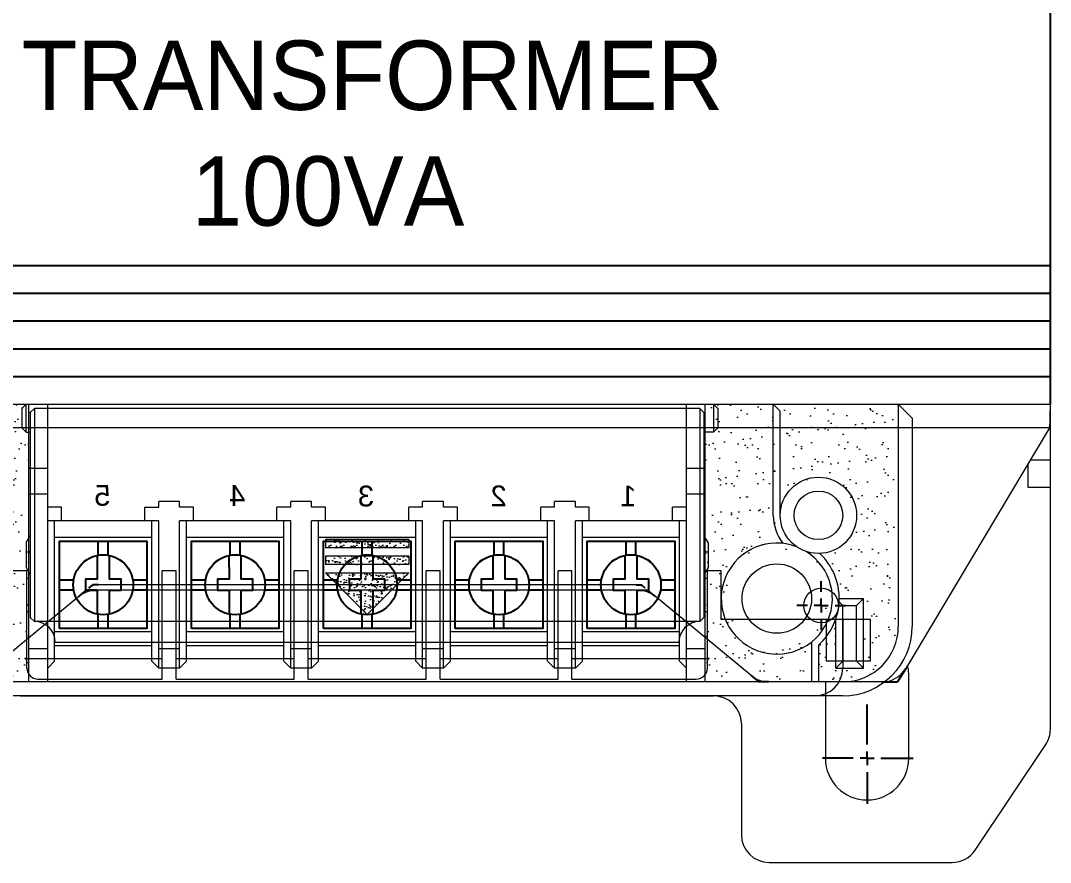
# Model space of a CAD drawing. Header units: millimetres. Extents: x 24815 to 36799, y -9299 to 5469.
# Drawn here: x 35222 to 35296.2, y 2756.4 to 2817 of the extents above; entities that cross this region are included whole.
import ezdxf

# ---------------------------------------------------------------- set-up
doc = ezdxf.new("R2010")
doc.units = ezdxf.units.MM
doc.layers.add('SLD-0', color=7, linetype='Continuous')
doc.styles.add('H', font='')
doc.styles.get("Standard").update_dxf_attribs({"font": 'ISOCP.SHX', "bigfont": 'WHGTXT.SHX'})
doc.styles.get('H').set_extended_font_data('Dotum')

# ---------------------------------------------------------------- blocks, each defined once
blk = doc.blocks.new('SW_CENTERMARKSYMBOL_8')
at = {"layer": 'SLD-0', "color": 0}
for p, q in [((0, 0.667), (0, 2.589)), ((-0.667, 0), (-2.14, 0)), ((0, 0), (-0.333, 0)), ((0, 0), (0, 0.333)), ((0, 0), (0, -0.333)), ((0, 0), (0.333, 0)), ((0.667, 0), (2.215, 0)), ((0, -0.667), (0, -2.186))]:
    blk.add_line(p, q, dxfattribs=at)
blk = doc.blocks.new('SW_CENTERMARKSYMBOL_6')
at = {"layer": 'SLD-0', "color": 0}
for p, q in [((0, 0.667), (0, 1.167)), ((-0.667, 0), (-1.167, 0)), ((0, 0), (-0.333, 0)), ((0, 0), (0, 0.333)), ((0, 0), (0, -0.333)), ((0, 0), (0.333, 0)), ((0.667, 0), (1.167, 0)), ((0, -0.667), (0, -1.167))]:
    blk.add_line(p, q, dxfattribs=at)

msp = doc.modelspace()

# ---------------------------------------------------------------- hatches: boundary and pattern name
at = {"lineweight": 13}
h = msp.add_hatch(dxfattribs=at)
h.set_pattern_fill('AR-SAND', color=256, angle=-180, style=0)
h.set_pattern_definition([(142.5, (32663.6154, 3928.604), (0.0629934, 1.9268238), [0, -1.52, 0, -1.7, 0, -1.625]), (172.5, (32663.6154, 3928.604), (-1.7697767, 2.822146), [0, -0.82, 0, -1.37, 0, -0.525]), (212.5, (32664.8454, 3928.604), (-3.1141419, 0.0056591), [0, -0.5, 0, -1.8, 0, -2.35]), (222.5, (32664.8454, 3928.604), (-3.0061266, 0.8776756), [0, -0.25, 0, -1.18, 0, -1.35])])
h.paths.add_polyline_path([(35208.74, 2784.007), (35214.364, 2784.007, 0.400349), (35211.84, 2781.36, 0.414214), (35214.49, 2778.71, 0.213263), (35212.993, 2775.36), (35211.24, 2775.36), (35211.24, 2775.356), (35208.74, 2775.356)])
h.paths.add_polyline_path([(35208.74, 2789.36), (35217.14, 2789.36), (35217.14, 2784.008), (35214.616, 2784.007, 0.023763), (35214.364, 2784.007), (35208.74, 2784.007)])
h.paths.add_polyline_path([(35214.616, 2784.007), (35217.14, 2784.008), (35217.14, 2781.36, 0.400378)], flags=17)
h.paths.add_polyline_path([(35208.74, 2773.36), (35208.74, 2775.356), (35211.24, 2775.356), (35211.24, 2770.36), (35213.24, 2770.36), (35213.24, 2773.891, 0.127566), (35214.49, 2772.01), (35214.49, 2769.36), (35212.74, 2769.36, -0.414214)])
h.paths.add_polyline_path([(35214.99, 2772.242, -0.227278), (35213.493, 2775.356), (35213.99, 2775.356, 0.998713), (35220.99, 2775.356), (35222.64, 2775.356), (35222.64, 2769.36), (35214.99, 2769.36)])
h.paths.add_polyline_path([(35213.99, 2775.356), (35213.493, 2775.356, -0.202016), (35214.695, 2778.217, 0.395316), (35217.64, 2781.36), (35217.64, 2784.008), (35222.64, 2784.008), (35222.64, 2781.36), (35222.64, 2775.356), (35220.99, 2775.356, 1.001289)])
h.paths.add_polyline_path([(35217.64, 2789.36), (35222.64, 2789.36), (35222.64, 2784.01), (35217.64, 2784.01)])
h = msp.add_hatch(dxfattribs=at)
h.set_pattern_fill('AR-SAND', color=256, angle=-180, style=0)
h.set_pattern_definition([(37.5, (37830.3654, 3928.604), (-0.0629934, 1.9268238), [0, -1.52, 0, -1.7, 0, -1.625]), (7.5, (37830.3654, 3928.604), (1.7697767, 2.822146), [0, -0.82, 0, -1.37, 0, -0.525]), (327.5, (37829.1354, 3928.604), (3.1141419, 0.0056591), [0, -0.5, 0, -1.8, 0, -2.35]), (317.5, (37829.1354, 3928.604), (3.0061266, 0.8776756), [0, -0.25, 0, -1.18, 0, -1.35])])
h.paths.add_polyline_path([(35285.24, 2784.007), (35279.616, 2784.007, -0.400349), (35282.14, 2781.36, -0.414214), (35279.49, 2778.71, -0.213263), (35280.987, 2775.36), (35282.74, 2775.36), (35282.74, 2775.356), (35285.24, 2775.356)])
h.paths.add_polyline_path([(35285.24, 2789.36), (35276.84, 2789.36), (35276.84, 2784.008), (35279.365, 2784.007, -0.023763), (35279.616, 2784.007), (35285.24, 2784.007)])
h.paths.add_polyline_path([(35279.365, 2784.007), (35276.84, 2784.008), (35276.84, 2781.36, -0.400378)], flags=17)
h.paths.add_polyline_path([(35285.24, 2773.36), (35285.24, 2775.356), (35282.74, 2775.356), (35282.74, 2770.36), (35280.74, 2770.36), (35280.74, 2773.891, -0.127566), (35279.49, 2772.01), (35279.49, 2769.36), (35281.24, 2769.36, 0.414214)])
h.paths.add_polyline_path([(35278.99, 2772.242, 0.227278), (35280.487, 2775.356), (35279.99, 2775.356, -0.998713), (35272.99, 2775.356), (35271.34, 2775.356), (35271.34, 2769.36), (35278.99, 2769.36)])
h.paths.add_polyline_path([(35279.99, 2775.356), (35280.487, 2775.356, 0.202016), (35279.286, 2778.217, -0.395316), (35276.34, 2781.36), (35276.34, 2784.008), (35271.34, 2784.008), (35271.34, 2781.36), (35271.34, 2775.356), (35272.99, 2775.356, -1.001289)])
h.paths.add_polyline_path([(35276.34, 2789.36), (35271.34, 2789.36), (35271.34, 2784.01), (35276.34, 2784.01)])
h = msp.add_hatch(dxfattribs=at)
h.set_pattern_fill('AR-SAND', color=256, scale=0.3, angle=-180, style=0)
h.set_pattern_definition([(142.5, (32675.88833, 4160.94817), (0.01889801, 0.57804713), [0, -0.456, 0, -0.51, 0, -0.4875]), (172.5, (32675.8883, 4160.9482), (-0.53093301, 0.84664382), [0, -0.246, 0, -0.411, 0, -0.1575]), (212.5, (32676.25733, 4160.94817), (-0.93424256, 0.00169772), [0, -0.15, 0, -0.54, 0, -0.705]), (222.5, (32676.2573, 4160.9482), (-0.90183798, 0.26330267), [0, -0.075, 0, -0.354, 0, -0.405])])
h.paths.add_polyline_path([(35243.99, 2778.41), (35249.99, 2778.41), (35249.99, 2777.81), (35243.99, 2777.81)])
h.paths.add_polyline_path([(35243.99, 2779.61), (35249.99, 2779.61), (35249.99, 2779.01), (35243.99, 2779.01)])
h = msp.add_hatch(dxfattribs=at)
h.set_pattern_fill('AR-SAND', color=256, scale=0.3, angle=-180, style=0)
h.set_pattern_definition([(142.5, (32676.2033, 4160.2993), (0.01889801, 0.57804713), [0, -0.456, 0, -0.51, 0, -0.4875]), (172.5, (32676.2033, 4160.2993), (-0.53093301, 0.84664382), [0, -0.246, 0, -0.411, 0, -0.1575]), (212.5, (32676.5723, 4160.2993), (-0.93424256, 0.00169772), [0, -0.15, 0, -0.54, 0, -0.705]), (222.5, (32676.5723, 4160.2993), (-0.90183798, 0.26330267), [0, -0.075, 0, -0.354, 0, -0.405])])
h.paths.add_polyline_path([(35246.99, 2774.21), (35249.99, 2777.21), (35243.99, 2777.21)])

# ---------------------------------------------------------------- linework, layer by layer
for p, q in [((35296.19, 2789.36, 0), (35296.19, 2828.36, 0)), ((35197.79, 2799.36, 0), (35296.19, 2799.36, 0)), ((35197.79, 2797.36, 0), (35296.19, 2797.36, 0)), ((35197.79, 2795.36, 0), (35296.19, 2795.36, 0)), ((35197.79, 2793.36, 0), (35296.19, 2793.36, 0)), ((35197.79, 2791.36, 0), (35296.19, 2791.36, 0)), ((35227.635, 2778.49, 0), (35227.635, 2779.51, 0)), ((35228.346, 2778.49, 0), (35228.346, 2779.51, 0)), ((35237.135, 2778.49, 0), (35237.135, 2779.51, 0)), ((35237.846, 2778.49, 0), (35237.846, 2779.51, 0)), ((35246.635, 2778.49, 0), (35246.635, 2779.51, 0)), ((35247.346, 2778.49, 0), (35247.346, 2779.51, 0)), ((35256.135, 2778.49, 0), (35256.135, 2779.51, 0)), ((35256.846, 2778.49, 0), (35256.846, 2779.51, 0)), ((35265.635, 2778.49, 0), (35265.635, 2779.51, 0)), ((35266.346, 2778.49, 0), (35266.346, 2779.51, 0)), ((35224.84, 2776.716, 0), (35225.861, 2776.716, 0)), ((35226.958, 2776.113, 0), (35227.24, 2776.36, 0)), ((35227.616, 2776.36, 0), (35227.24, 2776.36, 0)), ((35230.12, 2776.716, 0), (35231.14, 2776.716, 0)), ((35234.34, 2776.716, 0), (35235.361, 2776.716, 0)), ((35239.62, 2776.716, 0), (35240.64, 2776.716, 0)), ((35243.84, 2776.716, 0), (35244.861, 2776.716, 0)), ((35249.12, 2776.716, 0), (35250.14, 2776.716, 0)), ((35253.34, 2776.716, 0), (35254.361, 2776.716, 0)), ((35258.62, 2776.716, 0), (35259.64, 2776.716, 0)), ((35262.84, 2776.716, 0), (35263.861, 2776.716, 0)), ((35266.365, 2776.36, 0), (35266.74, 2776.36, 0)), ((35267.023, 2776.113, 0), (35266.74, 2776.36, 0)), ((35268.12, 2776.716, 0), (35269.14, 2776.716, 0)), ((35224.84, 2776.005, 0), (35225.861, 2776.005, 0)), ((35226.236, 2775.503, 0), (35226.79, 2775.96, 0)), ((35226.236, 2775.503, 0), (35226.79, 2775.96, 0)), ((35227.509, 2775.96, 0), (35226.79, 2775.96, 0)), ((35227.509, 2775.96, 0), (35226.79, 2775.96, 0)), ((35230.12, 2776.005, 0), (35231.14, 2776.005, 0)), ((35234.34, 2776.005, 0), (35235.361, 2776.005, 0)), ((35239.62, 2776.005, 0), (35240.64, 2776.005, 0)), ((35243.84, 2776.005, 0), (35244.861, 2776.005, 0)), ((35249.12, 2776.005, 0), (35250.14, 2776.005, 0)), ((35253.34, 2776.005, 0), (35254.361, 2776.005, 0)), ((35258.62, 2776.005, 0), (35259.64, 2776.005, 0)), ((35262.84, 2776.005, 0), (35263.861, 2776.005, 0)), ((35266.472, 2775.96, 0), (35267.19, 2775.96, 0)), ((35266.472, 2775.96, 0), (35267.19, 2775.96, 0)), ((35267.745, 2775.503, 0), (35267.19, 2775.96, 0)), ((35267.745, 2775.503, 0), (35267.19, 2775.96, 0)), ((35268.12, 2776.005, 0), (35269.14, 2776.005, 0)), ((35227.635, 2773.21, 0), (35227.635, 2774.231, 0)), ((35228.346, 2773.21, 0), (35228.346, 2774.231, 0)), ((35237.135, 2773.21, 0), (35237.135, 2774.231, 0)), ((35237.846, 2773.21, 0), (35237.846, 2774.231, 0)), ((35246.635, 2773.21, 0), (35246.635, 2774.231, 0)), ((35247.346, 2773.21, 0), (35247.346, 2774.231, 0)), ((35256.135, 2773.21, 0), (35256.135, 2774.231, 0)), ((35256.846, 2773.21, 0), (35256.846, 2774.231, 0)), ((35265.635, 2773.21, 0), (35265.635, 2774.231, 0)), ((35266.346, 2773.21, 0), (35266.346, 2774.231, 0)), ((35285.773, 2770.334, 0), (35285.19, 2769.36, 0)), ((35285.773, 2770.334, 0), (35285.19, 2769.36, 0)), ((35274.636, 2769.818, 0), (35275.19, 2769.36, 0)), ((35274.636, 2769.818, 0), (35275.19, 2769.36, 0)), ((35275.909, 2769.36, 0), (35275.19, 2769.36, 0)), ((35275.909, 2769.36, 0), (35275.19, 2769.36, 0)), ((35284.056, 2769.36, 0), (35285.19, 2769.36, 0)), ((35284.056, 2769.36, 0), (35285.19, 2769.36, 0))]:
    msp.add_line(p, q)
at = {"lineweight": 15}
for p, q in [((35197.79, 2789.36, 0), (35296.19, 2789.36, 0)), ((35296.19, 2765.966, 0), (35296.19, 2789.36, 0)), ((35296.19, 2787.66, 0), (35197.79, 2787.66, 0)), ((35296.131, 2787.66, 0), (35285.773, 2770.334, 0)), ((35294.59, 2783.36, 0), (35294.59, 2785.084, 0)), ((35294.756, 2785.36, 0), (35296.19, 2785.36, 0)), ((35296.19, 2783.36, 0), (35294.59, 2783.36, 0)), ((35266.365, 2776.36, 0), (35227.616, 2776.36, 0)), ((35226.236, 2775.503, 0), (35219.345, 2769.818, 0)), ((35226.236, 2775.503, 0), (35219.345, 2769.818, 0)), ((35266.472, 2775.96, 0), (35227.509, 2775.96, 0)), ((35266.472, 2775.96, 0), (35227.509, 2775.96, 0)), ((35274.636, 2769.818, 0), (35267.745, 2775.503, 0)), ((35274.636, 2769.818, 0), (35267.745, 2775.503, 0)), ((35285.99, 2763.86, 0), (35285.99, 2769.86, 0)), ((35284.056, 2769.36, 0), (35275.909, 2769.36, 0)), ((35284.056, 2769.36, 0), (35275.909, 2769.36, 0)), ((35279.99, 2769.36, 0), (35279.99, 2763.86, 0)), ((35222.04, 2768.36, 0), (35271.94, 2768.36, 0)), ((35222.04, 2768.36, 0), (35271.94, 2768.36, 0)), ((35273.94, 2766.36, 0), (35273.94, 2758.36, 0)), ((35290.784, 2757.251, 0), (35295.854, 2764.857, 0)), ((35275.94, 2756.36, 0), (35289.12, 2756.36, 0))]:
    msp.add_line(p, q, dxfattribs=at)
at = {"lineweight": 13}
for p, q in [((35208.74, 2789.36, 0), (35285.24, 2789.36, 0)), ((35222.44, 2789.36, 0), (35222.14, 2789.067, 0)), ((35222.14, 2789.067, 0), (35222.14, 2787.66, 0)), ((35222.44, 2787.36, 0), (35222.44, 2789.36, 0)), ((35222.64, 2769.36, 0), (35222.64, 2789.36, 0)), ((35223.04, 2789.067, 0), (35222.74, 2788.767, 0)), ((35270.94, 2789.067, 0), (35223.04, 2789.067, 0)), ((35223.04, 2789.06, 0), (35223.04, 2773.71, 0)), ((35223.04, 2789.06, 0), (35223.04, 2789.06, 0)), ((35223.99, 2769.36, 0), (35223.99, 2789.36, 0)), ((35269.99, 2769.36, 0), (35269.99, 2789.36, 0)), ((35271.24, 2788.767, 0), (35270.94, 2789.067, 0)), ((35270.94, 2789.06, 0), (35270.94, 2773.71, 0)), ((35271.34, 2769.36, 0), (35271.34, 2789.36, 0)), ((35272.24, 2789.067, 0), (35271.94, 2789.36, 0)), ((35271.94, 2789.36, 0), (35271.94, 2787.36, 0)), ((35272.24, 2789.067, 0), (35272.24, 2787.66, 0)), ((35276.74, 2788.86, 0), (35276.24, 2789.36, 0)), ((35276.24, 2781.36, 0), (35276.24, 2789.36, 0)), ((35276.74, 2781.36, 0), (35276.74, 2788.86, 0)), ((35286.24, 2788.36, 0), (35285.24, 2789.36, 0)), ((35285.24, 2789.36, 0), (35285.24, 2773.36, 0)), ((35222.74, 2788.767, 0), (35222.64, 2788.767, 0)), ((35222.74, 2788.767, 0), (35222.74, 2774.01, 0)), ((35271.24, 2788.767, 0), (35271.24, 2774.01, 0)), ((35271.24, 2788.767, 0), (35271.24, 2788.767, 0)), ((35271.34, 2788.767, 0), (35271.24, 2788.767, 0)), ((35271.24, 2788.765, 0), (35271.24, 2788.765, 0)), ((35286.24, 2788.36, 0), (35286.24, 2773.36, 0)), ((35222.44, 2787.36, 0), (35222.14, 2787.66, 0)), ((35222.44, 2787.36, 0), (35222.74, 2787.36, 0)), ((35271.94, 2787.36, 0), (35271.24, 2787.36, 0)), ((35272.24, 2787.66, 0), (35271.94, 2787.36, 0)), ((35222.64, 2784.752, 0), (35223.99, 2784.752, 0)), ((35269.99, 2784.752, 0), (35271.34, 2784.752, 0)), ((35222.64, 2782.91, 0), (35223.99, 2782.91, 0)), ((35269.99, 2782.91, 0), (35271.34, 2782.91, 0)), ((35231.99, 2781.96, 0), (35231.99, 2782.36, 0)), ((35233.49, 2782.36, 0), (35231.99, 2782.36, 0)), ((35233.49, 2781.96, 0), (35233.49, 2782.36, 0)), ((35241.49, 2781.96, 0), (35241.49, 2782.36, 0)), ((35242.99, 2782.36, 0), (35241.49, 2782.36, 0)), ((35242.99, 2781.96, 0), (35242.99, 2782.36, 0)), ((35250.99, 2781.96, 0), (35250.99, 2782.36, 0)), ((35252.49, 2782.36, 0), (35250.99, 2782.36, 0)), ((35252.49, 2781.96, 0), (35252.49, 2782.36, 0)), ((35260.49, 2781.96, 0), (35260.49, 2782.36, 0)), ((35261.99, 2782.36, 0), (35260.49, 2782.36, 0)), ((35261.99, 2781.96, 0), (35261.99, 2782.36, 0)), ((35224.99, 2781.96, 0), (35223.99, 2781.96, 0)), ((35224.99, 2780.96, 0), (35224.99, 2781.96, 0)), ((35230.99, 2780.96, 0), (35230.99, 2781.96, 0)), ((35230.99, 2781.96, 0), (35231.99, 2781.96, 0)), ((35234.49, 2781.96, 0), (35233.49, 2781.96, 0)), ((35234.49, 2780.96, 0), (35234.49, 2781.96, 0)), ((35240.49, 2780.96, 0), (35240.49, 2781.96, 0)), ((35241.49, 2781.96, 0), (35240.49, 2781.96, 0)), ((35243.99, 2781.96, 0), (35242.99, 2781.96, 0)), ((35243.99, 2780.96, 0), (35243.99, 2781.96, 0)), ((35249.99, 2780.96, 0), (35249.99, 2781.96, 0)), ((35250.99, 2781.96, 0), (35249.99, 2781.96, 0)), ((35253.49, 2781.96, 0), (35252.49, 2781.96, 0)), ((35253.49, 2780.96, 0), (35253.49, 2781.96, 0)), ((35259.49, 2780.96, 0), (35259.49, 2781.96, 0)), ((35260.49, 2781.96, 0), (35259.49, 2781.96, 0)), ((35262.99, 2781.96, 0), (35261.99, 2781.96, 0)), ((35262.99, 2780.96, 0), (35262.99, 2781.96, 0)), ((35268.99, 2780.96, 0), (35268.99, 2781.96, 0)), ((35269.99, 2781.96, 0), (35268.99, 2781.96, 0)), ((35231.99, 2780.96, 0), (35223.99, 2780.96, 0)), ((35224.49, 2770.86, 0), (35224.49, 2780.96, 0)), ((35231.49, 2770.86, 0), (35231.49, 2780.96, 0)), ((35231.99, 2770.36, 0), (35231.99, 2780.96, 0)), ((35241.49, 2780.96, 0), (35233.49, 2780.96, 0)), ((35233.49, 2770.36, 0), (35233.49, 2780.96, 0)), ((35233.99, 2770.86, 0), (35233.99, 2780.96, 0)), ((35240.99, 2770.86, 0), (35240.99, 2780.96, 0)), ((35241.49, 2770.36, 0), (35241.49, 2780.96, 0)), ((35250.99, 2780.96, 0), (35242.99, 2780.96, 0)), ((35242.99, 2770.36, 0), (35242.99, 2780.96, 0)), ((35243.49, 2770.86, 0), (35243.49, 2780.96, 0)), ((35250.49, 2770.86, 0), (35250.49, 2780.96, 0)), ((35250.99, 2770.36, 0), (35250.99, 2780.96, 0)), ((35260.49, 2780.96, 0), (35252.49, 2780.96, 0)), ((35252.49, 2770.36, 0), (35252.49, 2780.96, 0)), ((35252.99, 2770.86, 0), (35252.99, 2780.96, 0)), ((35259.99, 2770.86, 0), (35259.99, 2780.96, 0)), ((35260.49, 2770.36, 0), (35260.49, 2780.96, 0)), ((35269.99, 2780.96, 0), (35261.99, 2780.96, 0)), ((35261.99, 2770.36, 0), (35261.99, 2780.96, 0)), ((35262.49, 2770.86, 0), (35262.49, 2780.96, 0)), ((35269.49, 2770.86, 0), (35269.49, 2780.96, 0)), ((35222.44, 2779.41, 0), (35222.74, 2779.91, 0)), ((35271.54, 2779.41, 0), (35271.24, 2779.91, 0)), ((35222.44, 2779.41, 0), (35222.44, 2777.61, 0)), ((35231.49, 2779.76, 0), (35224.49, 2779.76, 0)), ((35240.99, 2779.76, 0), (35233.99, 2779.76, 0)), ((35250.49, 2779.76, 0), (35243.49, 2779.76, 0)), ((35243.99, 2779.61, 0), (35243.99, 2779.01, 0)), ((35249.99, 2779.61, 0), (35243.99, 2779.61, 0)), ((35249.99, 2779.61, 0), (35249.99, 2779.01, 0)), ((35259.99, 2779.76, 0), (35252.99, 2779.76, 0)), ((35269.49, 2779.76, 0), (35262.49, 2779.76, 0)), ((35271.54, 2779.41, 0), (35271.54, 2777.61, 0)), ((35249.99, 2779.01, 0), (35243.99, 2779.01, 0)), ((35243.99, 2778.41, 0), (35243.99, 2777.81, 0)), ((35249.99, 2778.41, 0), (35243.99, 2778.41, 0)), ((35249.99, 2778.41, 0), (35249.99, 2777.81, 0)), ((35249.99, 2777.81, 0), (35243.99, 2777.81, 0)), ((35222.49, 2777.36, 0), (35221.49, 2777.36, 0)), ((35222.44, 2777.61, 0), (35222.74, 2777.11, 0)), ((35222.49, 2770.36, 0), (35222.49, 2777.36, 0)), ((35233.24, 2777.36, 0), (35232.24, 2777.36, 0)), ((35232.24, 2769.56, 0), (35232.24, 2777.36, 0)), ((35233.24, 2769.56, 0), (35233.24, 2777.36, 0)), ((35242.74, 2777.36, 0), (35241.74, 2777.36, 0)), ((35241.74, 2769.56, 0), (35241.74, 2777.36, 0)), ((35242.74, 2769.56, 0), (35242.74, 2777.36, 0)), ((35252.24, 2777.36, 0), (35251.24, 2777.36, 0)), ((35251.24, 2769.56, 0), (35251.24, 2777.36, 0)), ((35252.24, 2769.56, 0), (35252.24, 2777.36, 0)), ((35261.74, 2777.36, 0), (35260.74, 2777.36, 0)), ((35260.74, 2769.56, 0), (35260.74, 2777.36, 0)), ((35261.74, 2769.56, 0), (35261.74, 2777.36, 0)), ((35271.54, 2777.61, 0), (35271.24, 2777.11, 0)), ((35272.49, 2777.36, 0), (35271.49, 2777.36, 0)), ((35271.49, 2770.36, 0), (35271.49, 2777.36, 0)), ((35272.49, 2773.86, 0), (35272.49, 2777.36, 0)), ((35281.24, 2774.86, 0), (35280.981, 2775.12, 0)), ((35280.987, 2775.36, 0), (35282.74, 2775.36, 0)), ((35281.24, 2770.86, 0), (35281.24, 2774.86, 0)), ((35281.24, 2774.86, 0), (35282.24, 2774.86, 0)), ((35282.74, 2775.36, 0), (35282.24, 2774.86, 0)), ((35282.24, 2770.86, 0), (35282.24, 2774.86, 0)), ((35282.74, 2770.36, 0), (35282.74, 2775.36, 0)), ((35223.04, 2773.71, 0), (35222.74, 2774.01, 0)), ((35270.94, 2773.71, 0), (35271.24, 2774.01, 0)), ((35270.94, 2773.71, 0), (35223.04, 2773.71, 0)), ((35283.24, 2773.86, 0), (35272.49, 2773.86, 0)), ((35280.04, 2773.86, 0), (35280.04, 2770.86, 0)), ((35280.74, 2770.36, 0), (35280.74, 2773.891, 0)), ((35281.24, 2773.86, 0), (35281.24, 2770.36, 0)), ((35283.24, 2770.86, 0), (35283.24, 2773.86, 0)), ((35231.49, 2772.96, 0), (35224.49, 2772.96, 0)), ((35240.99, 2772.96, 0), (35233.99, 2772.96, 0)), ((35250.49, 2772.96, 0), (35243.49, 2772.96, 0)), ((35259.99, 2772.96, 0), (35252.99, 2772.96, 0)), ((35269.49, 2772.96, 0), (35262.49, 2772.96, 0)), ((35222.64, 2771.76, 0), (35223.99, 2771.76, 0)), ((35231.49, 2771.96, 0), (35224.49, 2771.96, 0)), ((35269.44, 2772.21, 0), (35224.54, 2772.21, 0)), ((35231.99, 2771.76, 0), (35233.49, 2771.76, 0)), ((35240.99, 2771.96, 0), (35233.99, 2771.96, 0)), ((35241.49, 2771.76, 0), (35242.99, 2771.76, 0)), ((35250.49, 2771.96, 0), (35243.49, 2771.96, 0)), ((35250.99, 2771.76, 0), (35252.49, 2771.76, 0)), ((35259.99, 2771.96, 0), (35252.99, 2771.96, 0)), ((35260.49, 2771.76, 0), (35261.99, 2771.76, 0)), ((35269.49, 2771.96, 0), (35262.49, 2771.96, 0)), ((35269.99, 2771.76, 0), (35271.34, 2771.76, 0)), ((35278.99, 2772.249, 0), (35278.99, 2769.36, 0)), ((35279.49, 2772.01, 0), (35279.49, 2769.36, 0)), ((35222.49, 2771.06, 0), (35232.24, 2771.06, 0)), ((35233.24, 2771.06, 0), (35241.74, 2771.06, 0)), ((35242.74, 2771.06, 0), (35251.24, 2771.06, 0)), ((35252.24, 2771.06, 0), (35260.74, 2771.06, 0)), ((35261.74, 2771.06, 0), (35271.49, 2771.06, 0)), ((35223.99, 2770.36, 0), (35224.49, 2770.86, 0)), ((35231.99, 2770.36, 0), (35231.49, 2770.86, 0)), ((35233.49, 2770.36, 0), (35231.99, 2770.36, 0)), ((35233.99, 2770.86, 0), (35233.49, 2770.36, 0)), ((35241.49, 2770.36, 0), (35240.99, 2770.86, 0)), ((35242.99, 2770.36, 0), (35241.49, 2770.36, 0)), ((35243.49, 2770.86, 0), (35242.99, 2770.36, 0)), ((35250.99, 2770.36, 0), (35250.49, 2770.86, 0)), ((35252.49, 2770.36, 0), (35250.99, 2770.36, 0)), ((35252.99, 2770.86, 0), (35252.49, 2770.36, 0)), ((35260.49, 2770.36, 0), (35259.99, 2770.86, 0)), ((35261.99, 2770.36, 0), (35260.49, 2770.36, 0)), ((35262.49, 2770.86, 0), (35261.99, 2770.36, 0)), ((35269.99, 2770.36, 0), (35269.49, 2770.86, 0)), ((35283.24, 2770.86, 0), (35280.04, 2770.86, 0)), ((35281.24, 2770.86, 0), (35280.74, 2770.36, 0)), ((35280.74, 2770.36, 0), (35282.74, 2770.36, 0)), ((35282.74, 2770.36, 0), (35282.24, 2770.86, 0)), ((35223.29, 2769.56, 0), (35232.24, 2769.56, 0)), ((35233.24, 2769.56, 0), (35241.74, 2769.56, 0)), ((35242.74, 2769.56, 0), (35251.24, 2769.56, 0)), ((35252.24, 2769.56, 0), (35260.74, 2769.56, 0)), ((35261.74, 2769.56, 0), (35270.69, 2769.56, 0)), ((35281.24, 2769.36, 0), (35212.74, 2769.36, 0)), ((35281.24, 2768.36, 0), (35212.74, 2768.36, 0))]:
    msp.add_line(p, q, dxfattribs=at)
at = {"elevation": 0}
for points in [[(35224.84, 2773.21), (35224.84, 2779.51), (35231.14, 2779.51), (35231.14, 2773.21)], [(35234.34, 2773.21), (35234.34, 2779.51), (35240.64, 2779.51), (35240.64, 2773.21)], [(35243.84, 2773.21), (35243.84, 2779.51), (35250.14, 2779.51), (35250.14, 2773.21)], [(35253.34, 2773.21), (35253.34, 2779.51), (35259.64, 2779.51), (35259.64, 2773.21)], [(35262.84, 2773.21), (35262.84, 2779.51), (35269.14, 2779.51), (35269.14, 2773.21)]]:
    msp.add_lwpolyline(points, close=True, dxfattribs=at)
for points in [[(35227.573, 2774.242), (35227.572, 2775.941), (35226.735, 2775.941), (35226.734, 2776.778), (35227.571, 2776.779), (35227.57, 2778.478)], [(35228.408, 2778.479), (35228.409, 2776.779), (35229.246, 2776.78), (35229.247, 2775.943), (35228.409, 2775.942), (35228.41, 2774.242)], [(35237.073, 2774.242), (35237.072, 2775.941), (35236.235, 2775.941), (35236.234, 2776.778), (35237.071, 2776.779), (35237.07, 2778.478)], [(35237.908, 2778.479), (35237.909, 2776.779), (35238.746, 2776.78), (35238.747, 2775.943), (35237.909, 2775.942), (35237.91, 2774.242)], [(35246.573, 2774.242), (35246.572, 2775.941), (35245.735, 2775.941), (35245.734, 2776.778), (35246.571, 2776.779), (35246.57, 2778.478)], [(35247.408, 2778.479), (35247.409, 2776.779), (35248.246, 2776.78), (35248.247, 2775.943), (35247.409, 2775.942), (35247.41, 2774.242)], [(35256.073, 2774.242), (35256.072, 2775.941), (35255.235, 2775.941), (35255.234, 2776.778), (35256.071, 2776.779), (35256.07, 2778.478)], [(35256.908, 2778.479), (35256.909, 2776.779), (35257.746, 2776.78), (35257.747, 2775.943), (35256.909, 2775.942), (35256.91, 2774.242)], [(35265.573, 2774.242), (35265.572, 2775.941), (35264.735, 2775.941), (35264.734, 2776.778), (35265.571, 2776.779), (35265.57, 2778.478)], [(35266.408, 2778.479), (35266.409, 2776.779), (35267.246, 2776.78), (35267.247, 2775.943), (35266.409, 2775.942), (35266.41, 2774.242)]]:
    msp.add_lwpolyline(points, dxfattribs=at)
at = {"lineweight": 13, "elevation": 0}
msp.add_lwpolyline([(35246.99, 2774.21), (35243.99, 2777.21), (35249.99, 2777.21)], close=True, dxfattribs=at)
at = {"lineweight": 15, "elevation": 0, "flags": 128}
msp.add_lwpolyline([(35285.99, 2769.86), (35285.967, 2770.236), (35285.908, 2770.56)], dxfattribs=at)
at = {"lineweight": 13}
for centre, radius in [((35279.49, 2781.36, 0), 2.75), ((35279.49, 2781.36, 0), 1.75), ((35227.99, 2776.36, 0), 2.15), ((35237.49, 2776.36, 0), 2.15), ((35246.99, 2776.36, 0), 2.15), ((35256.49, 2776.36, 0), 2.15), ((35265.99, 2776.36, 0), 2.15), ((35276.49, 2775.364, 0), 2.5)]:
    msp.add_circle(centre, radius, dxfattribs=at)
for centre in [(35227.99, 2776.36, 0), (35237.49, 2776.36, 0), (35246.99, 2776.36, 0), (35256.49, 2776.36, 0), (35265.99, 2776.36, 0)]:
    msp.add_circle(centre, 2.159)
at = {"lineweight": 15}
msp.add_circle((35279.69, 2774.86, 0), 1.25, dxfattribs=at)
for centre, radius, start, end in [((35294.49, 2787.66, 0), 1.7, 0, 3.37229), ((35227.616, 2775.36, 0), 1, 90, 131.18593), ((35266.365, 2775.36, 0), 1, 48.81407, 90), ((35227.509, 2773.96, 0), 2, 90, 129.52263), ((35266.472, 2773.96, 0), 2, 50.47737, 90), ((35284.056, 2771.36, 0), 2, 270, 329.12792), ((35275.909, 2771.36, 0), 2, 230.47737, 270), ((35271.94, 2766.36, 0), 2, 0, 90), ((35294.19, 2765.966, 0), 2, 326.30993, 0), ((35282.99, 2763.86, 0), 3, 180, 0), ((35275.94, 2758.36, 0), 2, 180, 270), ((35289.12, 2758.36, 0), 2, 270, 326.30993)]:
    msp.add_arc(centre, radius, start, end, dxfattribs=at)
at = {"lineweight": 13}
for centre, radius, start, end in [((35279.49, 2781.36, 0), 3.25, 180, 218.48503), ((35276.49, 2775.364, 0), 4, 68.90412, 57.9385), ((35276.49, 2775.36, 0), 4.497, 311.84516, 46.31657), ((35223.04, 2772.21, 0), 1.5, 0, 90), ((35270.94, 2772.21, 0), 1.5, 90, 180), ((35281.24, 2773.36, 0), 4, 270, 0), ((35281.24, 2773.36, 0), 5, 270, 0), ((35223.29, 2770.36, 0), 0.8, 180, 270), ((35270.69, 2770.36, 0), 0.8, 270, 0), ((35279.24, 2770.36, 0), 2, 270, 0)]:
    msp.add_arc(centre, radius, start, end, dxfattribs=at)
at = {"lineweight": 15}
for points, knots in [([(35296.19, 2789.36, 0), (35296.185, 2789.36, 0), (35296.18, 2789.316, 0), (35296.17, 2789.146, 0), (35296.165, 2789.02, 0), (35296.155, 2788.705, 0), (35296.151, 2788.517, 0), (35296.141, 2788.105, 0), (35296.136, 2787.883, 0), (35296.131, 2787.66, 0)], [0, 0, 0, 0, 0.25, 0.25, 0.5, 0.5, 0.75, 0.75, 1, 1, 1, 1]), ([(35296.19, 2787.76, 0), (35296.18, 2787.76, 0), (35296.17, 2787.75, 0), (35296.151, 2787.713, 0), (35296.141, 2787.687, 0), (35296.131, 2787.66, 0)], [0, 0, 0, 0, 0.5, 0.5, 1, 1, 1, 1])]:
    msp.add_open_spline(points, degree=3, knots=knots, dxfattribs=at)

# ---------------------------------------------------------------- block references
at = {"xscale": 1.5, "yscale": 1.5, "zscale": 1.5}
for name, p in [('SW_CENTERMARKSYMBOL_6', (35279.69, 2774.86, 0)), ('SW_CENTERMARKSYMBOL_8', (35282.99, 2763.86, 0))]:
    msp.add_blockref(name, p, dxfattribs=at)

# ---------------------------------------------------------------- texts
at = {"color": 2, "insert": (35219.639, 2815.563, 0), "char_height": 5, "width": 55.9054, "attachment_point": 1}
msp.add_mtext('{\\fGulim|b0|i0|c129|p49;\\W1.368; \\W1;TRANSFORMER\\P{\\W8.09676; }100VA}', dxfattribs=at)
at = {"lineweight": 13, "extrusion": (0, 0, -1), "char_height": 1.5, "width": 1.60442, "attachment_point": 1, "text_direction": (-1, 0, 0), "style": 'H'}
for s, insert in [('{\\fSwis721 BT|b0|i0|c0|p34;5}', (35228.509, 2783.552, 0)), ('{\\fSwis721 BT|b0|i0|c0|p34;4}', (35238.221, 2783.538, 0)), ('{\\fSwis721 BT|b0|i0|c0|p34;3}', (35247.491, 2783.503, 0)), ('{\\fSwis721 BT|b0|i0|c0|p34;2}', (35257.049, 2783.511, 0)), ('{\\fSwis721 BT|b0|i0|c0|p34;1}', (35266.379, 2783.503, 0))]:
    msp.add_mtext(s, dxfattribs=dict(at, insert=insert))

doc.saveas('drawing.dxf')
